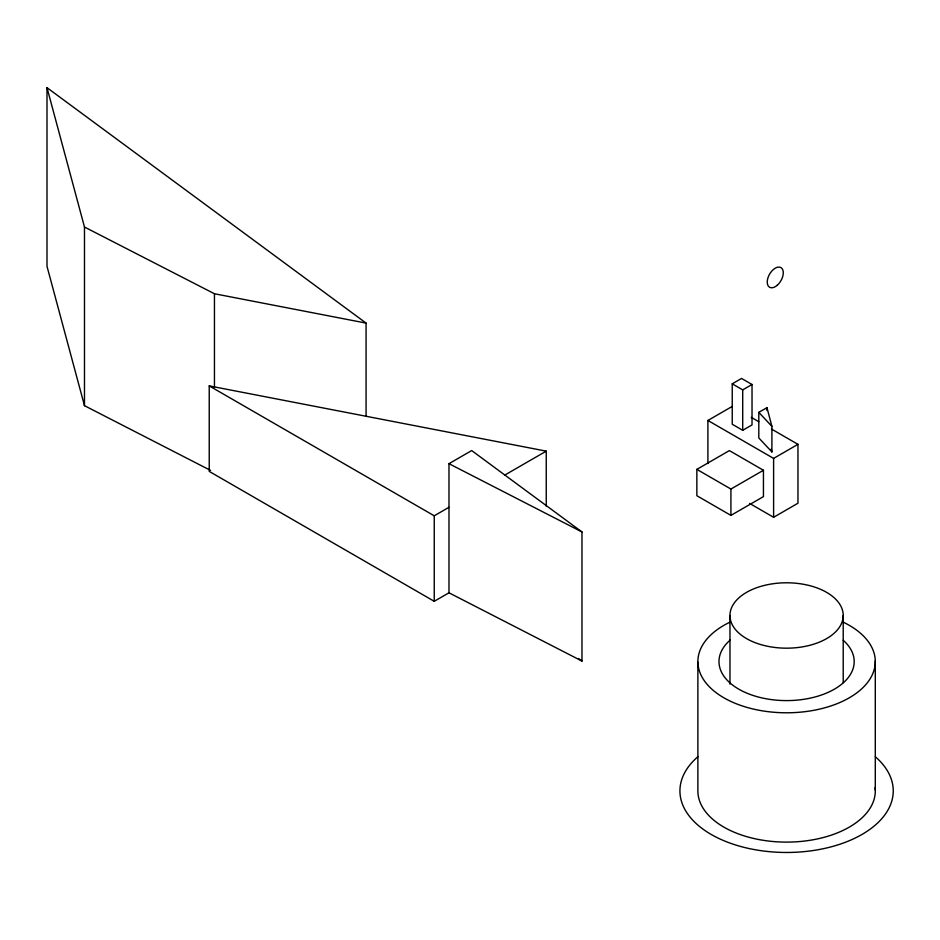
<?xml version="1.0" encoding="UTF-8"?>
<svg xmlns="http://www.w3.org/2000/svg" width="940" height="940" viewBox="0 0 940 940"><rect width="100%" height="100%" fill="white"/><g stroke="black" fill="none" stroke-linecap="round" stroke-linejoin="round"><path stroke-width="1.41" d="M448.979 592.799L448.979 463.679L471.68 450.565L581.978 531.958L581.978 661.079L448.979 592.799L434.245 601.306L209.232 471.398L209.232 385.894L546.246 451.141L546.246 506.214M209.232 385.894L434.245 515.802L448.979 507.295M504.545 475.217L546.246 451.141M732.236 383.826L741.554 378.444L752.024 384.484L752.024 424.915L742.706 430.297L732.236 424.245L732.236 383.826L742.706 389.865L752.024 384.484M707.902 463.549L707.902 420.462L732.26 406.409M758.803 412.366L766.97 407.654L771.905 426.361L771.905 451.929L758.803 437.946L758.803 412.366L771.905 426.361M696.857 469.377L729.381 450.601L763.445 470.27L763.445 496.614L730.92 515.39L696.857 495.721L696.857 469.377L730.92 489.047L763.445 470.27M707.902 420.462L773.608 458.403L797.966 444.338L797.966 503.217L773.608 517.282L749.603 503.417M366.071 323.102L47 87.667L84.483 227.022L214.449 293.75L366.071 323.102L366.071 416.255M448.979 463.679L581.978 531.958M47 87.667L47 266.314L84.483 405.68L210.56 470.399M751.213 417.348L758.792 421.719M771.434 429.016L797.966 444.338M578.452 658.482L581.978 661.079M771.2 449.261L771.905 451.929M875.293 660.938L875.293 790.27M843.215 615.489A56.623 32.689 0 0 1 758.275 643.794A56.623 32.689 0 0 1 758.275 587.171A56.623 32.689 0 0 1 843.215 615.489L843.215 682.628M773.608 458.403L773.608 517.282M766.97 407.654L766.97 410.498M742.706 389.865L742.706 430.297M730.92 489.047L730.92 515.39M729.969 615.489L729.969 684.097M697.88 662.207L697.88 791.539A88.713 51.218 0 0 0 790 842.076A88.713 51.218 0 0 0 875.116 787.602M434.245 515.802L434.245 601.306M214.449 293.75L214.449 386.904M84.483 227.022L84.483 405.68M875.363 756.77A106.655 61.57 0 0 1 856.775 837.258A106.655 61.57 0 0 1 716.139 837.129A106.655 61.57 0 0 1 698.009 756.606M843.215 640.258A67.598 39.022 0 0 1 830.843 691.076A67.598 39.022 0 0 1 741.942 690.877A67.598 39.022 0 0 1 730.251 639.999M843.638 622.351A88.713 51.218 0 0 1 850.841 696.881A88.713 51.218 0 0 1 721.556 696.411A88.713 51.218 0 0 1 730.415 621.939M777.345 285.184A11.351 6.557 -60 0 0 780.94 267.606A11.351 6.557 -60 0 0 767.51 279.509A11.351 6.557 -60 0 0 777.345 285.184"/></g></svg>
